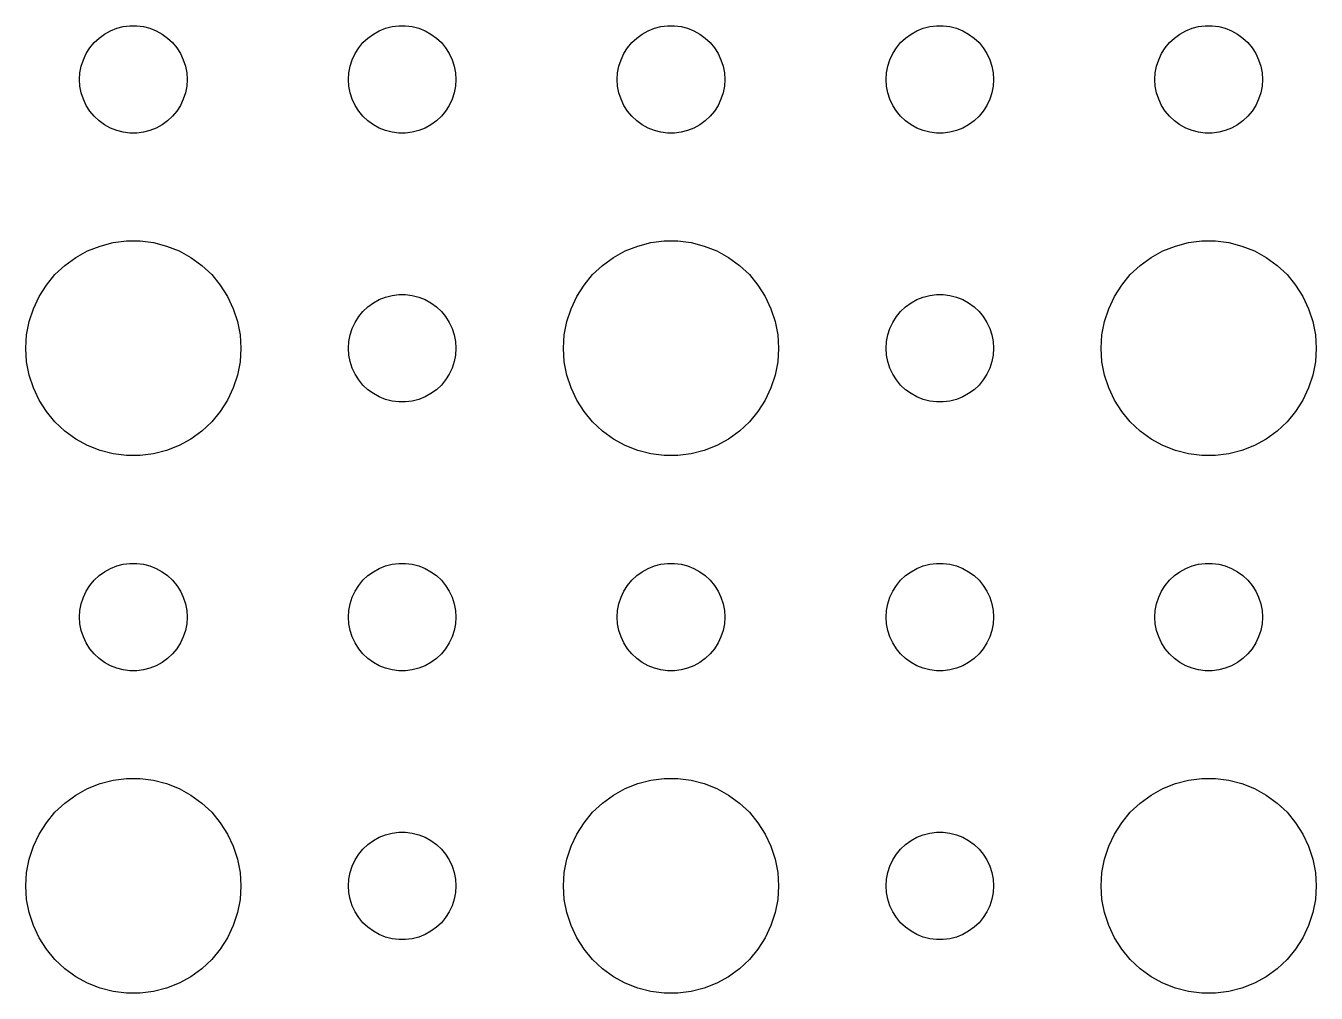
# Model space of a CAD drawing. Header units: metres. Extents: x -134 to 134, y 176 to 394.
# Drawn here: x -70.5 to -34.5, y 339.01 to 366 of the extents above; entities that cross this region are included whole.
import ezdxf

# ---------------------------------------------------------------- set-up
doc = ezdxf.new("R2010")
doc.units = ezdxf.units.M

msp = doc.modelspace()

# ---------------------------------------------------------------- linework, layer by layer
for p, q in [((-68.4561, 365.656), (-68.3037, 365.766)), ((-68.3037, 365.766), (-68.1387, 365.857)), ((-68.1387, 365.857), (-67.9635, 365.927)), ((-67.9635, 365.927), (-67.7811, 365.973)), ((-67.7811, 365.973), (-67.5942, 365.997)), ((-67.5942, 365.997), (-67.4058, 365.997)), ((-67.4058, 365.997), (-67.2189, 365.973)), ((-67.2189, 365.973), (-67.0365, 365.927)), ((-67.0365, 365.927), (-66.8613, 365.857)), ((-66.8613, 365.857), (-66.6963, 365.766)), ((-66.6963, 365.766), (-66.5439, 365.656)), ((-60.9561, 365.656), (-60.8037, 365.766)), ((-60.8037, 365.766), (-60.6387, 365.857)), ((-60.6387, 365.857), (-60.4635, 365.927)), ((-60.4635, 365.927), (-60.2811, 365.973)), ((-60.2811, 365.973), (-60.0942, 365.997)), ((-60.0942, 365.997), (-59.9058, 365.997)), ((-59.9058, 365.997), (-59.7189, 365.973)), ((-59.7189, 365.973), (-59.5365, 365.927)), ((-59.5365, 365.927), (-59.3613, 365.857)), ((-59.3613, 365.857), (-59.1963, 365.766)), ((-59.1963, 365.766), (-59.0439, 365.656)), ((-53.4561, 365.656), (-53.3037, 365.766)), ((-53.3037, 365.766), (-53.1387, 365.857)), ((-53.1387, 365.857), (-52.9635, 365.927)), ((-52.9635, 365.927), (-52.7811, 365.973)), ((-52.7811, 365.973), (-52.5942, 365.997)), ((-52.5942, 365.997), (-52.4058, 365.997)), ((-52.4058, 365.997), (-52.2189, 365.973)), ((-52.2189, 365.973), (-52.0365, 365.927)), ((-52.0365, 365.927), (-51.8613, 365.857)), ((-51.8613, 365.857), (-51.6963, 365.766)), ((-51.6963, 365.766), (-51.5439, 365.656)), ((-45.9561, 365.656), (-45.8037, 365.766)), ((-45.8037, 365.766), (-45.6387, 365.857)), ((-45.6387, 365.857), (-45.4635, 365.927)), ((-45.4635, 365.927), (-45.2811, 365.973)), ((-45.2811, 365.973), (-45.0942, 365.997)), ((-45.0942, 365.997), (-44.9058, 365.997)), ((-44.9058, 365.997), (-44.7189, 365.973)), ((-44.7189, 365.973), (-44.5365, 365.927)), ((-44.5365, 365.927), (-44.3613, 365.857)), ((-44.3613, 365.857), (-44.1963, 365.766)), ((-44.1963, 365.766), (-44.0439, 365.656)), ((-38.4561, 365.656), (-38.3037, 365.766)), ((-38.3037, 365.766), (-38.1387, 365.857)), ((-38.1387, 365.857), (-37.9635, 365.927)), ((-37.9635, 365.927), (-37.7811, 365.973)), ((-37.7811, 365.973), (-37.5942, 365.997)), ((-37.5942, 365.997), (-37.4058, 365.997)), ((-37.4058, 365.997), (-37.2189, 365.973)), ((-37.2189, 365.973), (-37.0365, 365.927)), ((-37.0365, 365.927), (-36.8613, 365.857)), ((-36.8613, 365.857), (-36.6963, 365.766)), ((-36.6963, 365.766), (-36.5439, 365.656)), ((-68.7135, 365.382), (-68.5934, 365.527)), ((-68.5934, 365.527), (-68.4561, 365.656)), ((-66.5439, 365.656), (-66.4065, 365.527)), ((-66.4065, 365.527), (-66.2865, 365.382)), ((-61.2135, 365.382), (-61.0934, 365.527)), ((-61.0934, 365.527), (-60.9561, 365.656)), ((-59.0439, 365.656), (-58.9065, 365.527)), ((-58.9065, 365.527), (-58.7865, 365.382)), ((-53.7135, 365.382), (-53.5934, 365.527)), ((-53.5934, 365.527), (-53.4561, 365.656)), ((-51.5439, 365.656), (-51.4065, 365.527)), ((-51.4065, 365.527), (-51.2865, 365.382)), ((-46.2135, 365.382), (-46.0934, 365.527)), ((-46.0934, 365.527), (-45.9561, 365.656)), ((-44.0439, 365.656), (-43.9065, 365.527)), ((-43.9065, 365.527), (-43.7865, 365.382)), ((-38.7135, 365.382), (-38.5934, 365.527)), ((-38.5934, 365.527), (-38.4561, 365.656)), ((-36.5439, 365.656), (-36.4065, 365.527)), ((-36.4065, 365.527), (-36.2865, 365.382)), ((-68.9529, 364.873), (-68.8947, 365.052)), ((-68.8947, 365.052), (-68.8145, 365.223)), ((-68.8145, 365.223), (-68.7135, 365.382)), ((-66.2865, 365.382), (-66.1855, 365.223)), ((-66.1855, 365.223), (-66.1053, 365.052)), ((-66.1053, 365.052), (-66.0471, 364.873)), ((-61.4529, 364.873), (-61.3947, 365.052)), ((-61.3947, 365.052), (-61.3145, 365.223)), ((-61.3145, 365.223), (-61.2135, 365.382)), ((-58.7865, 365.382), (-58.6855, 365.223)), ((-58.6855, 365.223), (-58.6053, 365.052)), ((-58.6053, 365.052), (-58.5471, 364.873)), ((-53.9529, 364.873), (-53.8947, 365.052)), ((-53.8947, 365.052), (-53.8145, 365.223)), ((-53.8145, 365.223), (-53.7135, 365.382)), ((-51.2865, 365.382), (-51.1855, 365.223)), ((-51.1855, 365.223), (-51.1053, 365.052)), ((-51.1053, 365.052), (-51.0471, 364.873)), ((-46.4529, 364.873), (-46.3947, 365.052)), ((-46.3947, 365.052), (-46.3145, 365.223)), ((-46.3145, 365.223), (-46.2135, 365.382)), ((-43.7865, 365.382), (-43.6855, 365.223)), ((-43.6855, 365.223), (-43.6053, 365.052)), ((-43.6053, 365.052), (-43.5471, 364.873)), ((-38.9529, 364.873), (-38.8947, 365.052)), ((-38.8947, 365.052), (-38.8145, 365.223)), ((-38.8145, 365.223), (-38.7135, 365.382)), ((-36.2865, 365.382), (-36.1855, 365.223)), ((-36.1855, 365.223), (-36.1053, 365.052)), ((-36.1053, 365.052), (-36.0471, 364.873)), ((-69, 364.5), (-68.9882, 364.688)), ((-68.9882, 364.688), (-68.9529, 364.873)), ((-66.0471, 364.873), (-66.0118, 364.688)), ((-66.0118, 364.688), (-66, 364.5)), ((-61.5, 364.5), (-61.4882, 364.688)), ((-61.4882, 364.688), (-61.4529, 364.873)), ((-58.5471, 364.873), (-58.5118, 364.688)), ((-58.5118, 364.688), (-58.5, 364.5)), ((-54, 364.5), (-53.9882, 364.688)), ((-53.9882, 364.688), (-53.9529, 364.873)), ((-51.0471, 364.873), (-51.0118, 364.688)), ((-51.0118, 364.688), (-51, 364.5)), ((-46.5, 364.5), (-46.4882, 364.688)), ((-46.4882, 364.688), (-46.4529, 364.873)), ((-43.5471, 364.873), (-43.5118, 364.688)), ((-43.5118, 364.688), (-43.5, 364.5)), ((-39, 364.5), (-38.9882, 364.688)), ((-38.9882, 364.688), (-38.9529, 364.873)), ((-36.0471, 364.873), (-36.0118, 364.688)), ((-36.0118, 364.688), (-36, 364.5)), ((-68.9882, 364.312), (-69, 364.5)), ((-66, 364.5), (-66.0118, 364.312)), ((-61.4882, 364.312), (-61.5, 364.5)), ((-58.5, 364.5), (-58.5118, 364.312)), ((-53.9882, 364.312), (-54, 364.5)), ((-51, 364.5), (-51.0118, 364.312)), ((-46.4882, 364.312), (-46.5, 364.5)), ((-43.5, 364.5), (-43.5118, 364.312)), ((-38.9882, 364.312), (-39, 364.5)), ((-36, 364.5), (-36.0118, 364.312)), ((-68.9529, 364.127), (-68.9882, 364.312)), ((-68.8947, 363.948), (-68.9529, 364.127)), ((-66.0471, 364.127), (-66.1053, 363.948)), ((-66.0118, 364.312), (-66.0471, 364.127)), ((-61.4529, 364.127), (-61.4882, 364.312)), ((-61.3947, 363.948), (-61.4529, 364.127)), ((-58.5471, 364.127), (-58.6053, 363.948)), ((-58.5118, 364.312), (-58.5471, 364.127)), ((-53.9529, 364.127), (-53.9882, 364.312)), ((-53.8947, 363.948), (-53.9529, 364.127)), ((-51.0471, 364.127), (-51.1053, 363.948)), ((-51.0118, 364.312), (-51.0471, 364.127)), ((-46.4529, 364.127), (-46.4882, 364.312)), ((-46.3947, 363.948), (-46.4529, 364.127)), ((-43.5471, 364.127), (-43.6053, 363.948)), ((-43.5118, 364.312), (-43.5471, 364.127)), ((-38.9529, 364.127), (-38.9882, 364.312)), ((-38.8947, 363.948), (-38.9529, 364.127)), ((-36.0471, 364.127), (-36.1053, 363.948)), ((-36.0118, 364.312), (-36.0471, 364.127)), ((-68.8145, 363.777), (-68.8947, 363.948)), ((-68.7135, 363.618), (-68.8145, 363.777)), ((-68.5934, 363.473), (-68.7135, 363.618)), ((-66.2865, 363.618), (-66.4065, 363.473)), ((-66.1855, 363.777), (-66.2865, 363.618)), ((-66.1053, 363.948), (-66.1855, 363.777)), ((-61.3145, 363.777), (-61.3947, 363.948)), ((-61.2135, 363.618), (-61.3145, 363.777)), ((-61.0934, 363.473), (-61.2135, 363.618)), ((-58.7865, 363.618), (-58.9065, 363.473)), ((-58.6855, 363.777), (-58.7865, 363.618)), ((-58.6053, 363.948), (-58.6855, 363.777)), ((-53.8145, 363.777), (-53.8947, 363.948)), ((-53.7135, 363.618), (-53.8145, 363.777)), ((-53.5934, 363.473), (-53.7135, 363.618)), ((-51.2865, 363.618), (-51.4065, 363.473)), ((-51.1855, 363.777), (-51.2865, 363.618)), ((-51.1053, 363.948), (-51.1855, 363.777)), ((-46.3145, 363.777), (-46.3947, 363.948)), ((-46.2135, 363.618), (-46.3145, 363.777)), ((-46.0934, 363.473), (-46.2135, 363.618)), ((-43.7865, 363.618), (-43.9065, 363.473)), ((-43.6855, 363.777), (-43.7865, 363.618)), ((-43.6053, 363.948), (-43.6855, 363.777)), ((-38.8145, 363.777), (-38.8947, 363.948)), ((-38.7135, 363.618), (-38.8145, 363.777)), ((-38.5934, 363.473), (-38.7135, 363.618)), ((-36.2865, 363.618), (-36.4065, 363.473)), ((-36.1855, 363.777), (-36.2865, 363.618)), ((-36.1053, 363.948), (-36.1855, 363.777)), ((-68.4561, 363.344), (-68.5934, 363.473)), ((-68.3037, 363.234), (-68.4561, 363.344)), ((-66.5439, 363.344), (-66.6963, 363.234)), ((-66.4065, 363.473), (-66.5439, 363.344)), ((-60.9561, 363.344), (-61.0934, 363.473)), ((-60.8037, 363.234), (-60.9561, 363.344)), ((-59.0439, 363.344), (-59.1963, 363.234)), ((-58.9065, 363.473), (-59.0439, 363.344)), ((-53.4561, 363.344), (-53.5934, 363.473)), ((-53.3037, 363.234), (-53.4561, 363.344)), ((-51.5439, 363.344), (-51.6963, 363.234)), ((-51.4065, 363.473), (-51.5439, 363.344)), ((-45.9561, 363.344), (-46.0934, 363.473)), ((-45.8037, 363.234), (-45.9561, 363.344)), ((-44.0439, 363.344), (-44.1963, 363.234)), ((-43.9065, 363.473), (-44.0439, 363.344)), ((-38.4561, 363.344), (-38.5934, 363.473)), ((-38.3037, 363.234), (-38.4561, 363.344)), ((-36.5439, 363.344), (-36.6963, 363.234)), ((-36.4065, 363.473), (-36.5439, 363.344)), ((-68.1387, 363.143), (-68.3037, 363.234)), ((-67.9635, 363.073), (-68.1387, 363.143)), ((-67.7811, 363.027), (-67.9635, 363.073)), ((-67.5942, 363.003), (-67.7811, 363.027)), ((-67.4058, 363.003), (-67.5942, 363.003)), ((-67.2189, 363.027), (-67.4058, 363.003)), ((-67.0365, 363.073), (-67.2189, 363.027)), ((-66.8613, 363.143), (-67.0365, 363.073)), ((-66.6963, 363.234), (-66.8613, 363.143)), ((-60.6387, 363.143), (-60.8037, 363.234)), ((-60.4635, 363.073), (-60.6387, 363.143)), ((-60.2811, 363.027), (-60.4635, 363.073)), ((-60.0942, 363.003), (-60.2811, 363.027)), ((-59.9058, 363.003), (-60.0942, 363.003)), ((-59.7189, 363.027), (-59.9058, 363.003)), ((-59.5365, 363.073), (-59.7189, 363.027)), ((-59.3613, 363.143), (-59.5365, 363.073)), ((-59.1963, 363.234), (-59.3613, 363.143)), ((-53.1387, 363.143), (-53.3037, 363.234)), ((-52.9635, 363.073), (-53.1387, 363.143)), ((-52.7811, 363.027), (-52.9635, 363.073)), ((-52.5942, 363.003), (-52.7811, 363.027)), ((-52.4058, 363.003), (-52.5942, 363.003)), ((-52.2189, 363.027), (-52.4058, 363.003)), ((-52.0365, 363.073), (-52.2189, 363.027)), ((-51.8613, 363.143), (-52.0365, 363.073)), ((-51.6963, 363.234), (-51.8613, 363.143)), ((-45.6387, 363.143), (-45.8037, 363.234)), ((-45.4635, 363.073), (-45.6387, 363.143)), ((-45.2811, 363.027), (-45.4635, 363.073)), ((-45.0942, 363.003), (-45.2811, 363.027)), ((-44.9058, 363.003), (-45.0942, 363.003)), ((-44.7189, 363.027), (-44.9058, 363.003)), ((-44.5365, 363.073), (-44.7189, 363.027)), ((-44.3613, 363.143), (-44.5365, 363.073)), ((-44.1963, 363.234), (-44.3613, 363.143)), ((-38.1387, 363.143), (-38.3037, 363.234)), ((-37.9635, 363.073), (-38.1387, 363.143)), ((-37.7811, 363.027), (-37.9635, 363.073)), ((-37.5942, 363.003), (-37.7811, 363.027)), ((-37.4058, 363.003), (-37.5942, 363.003)), ((-37.2189, 363.027), (-37.4058, 363.003)), ((-37.0365, 363.073), (-37.2189, 363.027)), ((-36.8613, 363.143), (-37.0365, 363.073)), ((-36.6963, 363.234), (-36.8613, 363.143)), ((-69.1075, 359.533), (-68.7773, 359.714)), ((-68.7773, 359.714), (-68.427, 359.853)), ((-68.427, 359.853), (-68.0621, 359.947)), ((-68.0621, 359.947), (-67.6884, 359.994)), ((-67.6884, 359.994), (-67.3116, 359.994)), ((-67.3116, 359.994), (-66.9379, 359.947)), ((-66.9379, 359.947), (-66.573, 359.853)), ((-66.573, 359.853), (-66.2227, 359.714)), ((-66.2227, 359.714), (-65.8925, 359.533)), ((-54.1075, 359.533), (-53.7773, 359.714)), ((-53.7773, 359.714), (-53.427, 359.853)), ((-53.427, 359.853), (-53.0621, 359.947)), ((-53.0621, 359.947), (-52.6884, 359.994)), ((-52.6884, 359.994), (-52.3116, 359.994)), ((-52.3116, 359.994), (-51.9379, 359.947)), ((-51.9379, 359.947), (-51.5729, 359.853)), ((-51.5729, 359.853), (-51.2227, 359.714)), ((-51.2227, 359.714), (-50.8925, 359.533)), ((-39.1075, 359.533), (-38.7773, 359.714)), ((-38.7773, 359.714), (-38.427, 359.853)), ((-38.427, 359.853), (-38.0621, 359.947)), ((-38.0621, 359.947), (-37.6884, 359.994)), ((-37.6884, 359.994), (-37.3116, 359.994)), ((-37.3116, 359.994), (-36.9379, 359.947)), ((-36.9379, 359.947), (-36.5729, 359.853)), ((-36.5729, 359.853), (-36.2227, 359.714)), ((-36.2227, 359.714), (-35.8925, 359.533)), ((-69.6869, 359.054), (-69.4123, 359.312)), ((-69.4123, 359.312), (-69.1075, 359.533)), ((-65.8925, 359.533), (-65.5877, 359.312)), ((-65.5877, 359.312), (-65.3131, 359.054)), ((-54.6869, 359.054), (-54.4123, 359.312)), ((-54.4123, 359.312), (-54.1075, 359.533)), ((-50.8925, 359.533), (-50.5877, 359.312)), ((-50.5877, 359.312), (-50.3131, 359.054)), ((-39.6869, 359.054), (-39.4123, 359.312)), ((-39.4123, 359.312), (-39.1075, 359.533)), ((-35.8925, 359.533), (-35.5877, 359.312)), ((-35.5877, 359.312), (-35.3131, 359.054)), ((-69.927, 358.763), (-69.6869, 359.054)), ((-65.3131, 359.054), (-65.073, 358.763)), ((-54.927, 358.763), (-54.6869, 359.054)), ((-50.3131, 359.054), (-50.0729, 358.763)), ((-39.927, 358.763), (-39.6869, 359.054)), ((-35.3131, 359.054), (-35.0729, 358.763)), ((-70.1289, 358.445), (-69.927, 358.763)), ((-65.073, 358.763), (-64.8711, 358.445)), ((-55.1289, 358.445), (-54.927, 358.763)), ((-50.0729, 358.763), (-49.8711, 358.445)), ((-40.1289, 358.445), (-39.927, 358.763)), ((-35.0729, 358.763), (-34.8711, 358.445)), ((-70.2893, 358.104), (-70.1289, 358.445)), ((-64.8711, 358.445), (-64.7107, 358.104)), ((-60.9561, 358.156), (-60.8037, 358.266)), ((-60.8037, 358.266), (-60.6387, 358.357)), ((-60.6387, 358.357), (-60.4635, 358.427)), ((-60.4635, 358.427), (-60.2811, 358.473)), ((-60.2811, 358.473), (-60.0942, 358.497)), ((-60.0942, 358.497), (-59.9058, 358.497)), ((-59.9058, 358.497), (-59.7189, 358.473)), ((-59.7189, 358.473), (-59.5365, 358.427)), ((-59.5365, 358.427), (-59.3613, 358.357)), ((-59.3613, 358.357), (-59.1963, 358.266)), ((-59.1963, 358.266), (-59.0439, 358.156)), ((-55.2893, 358.104), (-55.1289, 358.445)), ((-49.8711, 358.445), (-49.7107, 358.104)), ((-45.9561, 358.156), (-45.8037, 358.266)), ((-45.8037, 358.266), (-45.6387, 358.357)), ((-45.6387, 358.357), (-45.4635, 358.427)), ((-45.4635, 358.427), (-45.2811, 358.473)), ((-45.2811, 358.473), (-45.0942, 358.497)), ((-45.0942, 358.497), (-44.9058, 358.497)), ((-44.9058, 358.497), (-44.7189, 358.473)), ((-44.7189, 358.473), (-44.5365, 358.427)), ((-44.5365, 358.427), (-44.3613, 358.357)), ((-44.3613, 358.357), (-44.1963, 358.266)), ((-44.1963, 358.266), (-44.0439, 358.156)), ((-40.2893, 358.104), (-40.1289, 358.445)), ((-34.8711, 358.445), (-34.7107, 358.104)), ((-70.4057, 357.746), (-70.2893, 358.104)), ((-64.7107, 358.104), (-64.5943, 357.746)), ((-61.3145, 357.723), (-61.2135, 357.882)), ((-61.2135, 357.882), (-61.0934, 358.027)), ((-61.0934, 358.027), (-60.9561, 358.156)), ((-59.0439, 358.156), (-58.9065, 358.027)), ((-58.9065, 358.027), (-58.7865, 357.882)), ((-58.7865, 357.882), (-58.6855, 357.723)), ((-55.4057, 357.746), (-55.2893, 358.104)), ((-49.7107, 358.104), (-49.5942, 357.746)), ((-46.3145, 357.723), (-46.2135, 357.882)), ((-46.2135, 357.882), (-46.0934, 358.027)), ((-46.0934, 358.027), (-45.9561, 358.156)), ((-44.0439, 358.156), (-43.9065, 358.027)), ((-43.9065, 358.027), (-43.7865, 357.882)), ((-43.7865, 357.882), (-43.6855, 357.723)), ((-40.4057, 357.746), (-40.2893, 358.104)), ((-34.7107, 358.104), (-34.5942, 357.746)), ((-70.4763, 357.376), (-70.4057, 357.746)), ((-64.5943, 357.746), (-64.5237, 357.376)), ((-61.4529, 357.373), (-61.3947, 357.552)), ((-61.3947, 357.552), (-61.3145, 357.723)), ((-58.6855, 357.723), (-58.6053, 357.552)), ((-58.6053, 357.552), (-58.5471, 357.373)), ((-55.4763, 357.376), (-55.4057, 357.746)), ((-49.5942, 357.746), (-49.5237, 357.376)), ((-46.4529, 357.373), (-46.3947, 357.552)), ((-46.3947, 357.552), (-46.3145, 357.723)), ((-43.6855, 357.723), (-43.6053, 357.552)), ((-43.6053, 357.552), (-43.5471, 357.373)), ((-40.4763, 357.376), (-40.4057, 357.746)), ((-34.5942, 357.746), (-34.5237, 357.376)), ((-70.5, 357), (-70.4763, 357.376)), ((-64.5237, 357.376), (-64.5, 357)), ((-61.5, 357), (-61.4882, 357.188)), ((-61.4882, 357.188), (-61.4529, 357.373)), ((-58.5471, 357.373), (-58.5118, 357.188)), ((-58.5118, 357.188), (-58.5, 357)), ((-55.5, 357), (-55.4763, 357.376)), ((-49.5237, 357.376), (-49.5, 357)), ((-46.5, 357), (-46.4882, 357.188)), ((-46.4882, 357.188), (-46.4529, 357.373)), ((-43.5471, 357.373), (-43.5118, 357.188)), ((-43.5118, 357.188), (-43.5, 357)), ((-40.5, 357), (-40.4763, 357.376)), ((-34.5237, 357.376), (-34.5, 357)), ((-70.4763, 356.624), (-70.5, 357)), ((-64.5, 357), (-64.5237, 356.624)), ((-61.4882, 356.812), (-61.5, 357)), ((-61.4529, 356.627), (-61.4882, 356.812)), ((-58.5118, 356.812), (-58.5471, 356.627)), ((-58.5, 357), (-58.5118, 356.812)), ((-55.4763, 356.624), (-55.5, 357)), ((-49.5, 357), (-49.5237, 356.624)), ((-46.4882, 356.812), (-46.5, 357)), ((-46.4529, 356.627), (-46.4882, 356.812)), ((-43.5118, 356.812), (-43.5471, 356.627)), ((-43.5, 357), (-43.5118, 356.812)), ((-40.4763, 356.624), (-40.5, 357)), ((-34.5, 357), (-34.5237, 356.624)), ((-70.4057, 356.254), (-70.4763, 356.624)), ((-64.5237, 356.624), (-64.5943, 356.254)), ((-61.3947, 356.448), (-61.4529, 356.627)), ((-61.3145, 356.277), (-61.3947, 356.448)), ((-58.6053, 356.448), (-58.6855, 356.277)), ((-58.5471, 356.627), (-58.6053, 356.448)), ((-55.4057, 356.254), (-55.4763, 356.624)), ((-49.5237, 356.624), (-49.5942, 356.254)), ((-46.3947, 356.448), (-46.4529, 356.627)), ((-46.3145, 356.277), (-46.3947, 356.448)), ((-43.6053, 356.448), (-43.6855, 356.277)), ((-43.5471, 356.627), (-43.6053, 356.448)), ((-40.4057, 356.254), (-40.4763, 356.624)), ((-34.5237, 356.624), (-34.5942, 356.254)), ((-70.2893, 355.896), (-70.4057, 356.254)), ((-64.5943, 356.254), (-64.7107, 355.896)), ((-61.2135, 356.118), (-61.3145, 356.277)), ((-61.0934, 355.973), (-61.2135, 356.118)), ((-58.7865, 356.118), (-58.9065, 355.973)), ((-58.6855, 356.277), (-58.7865, 356.118)), ((-55.2893, 355.896), (-55.4057, 356.254)), ((-49.5942, 356.254), (-49.7107, 355.896)), ((-46.2135, 356.118), (-46.3145, 356.277)), ((-46.0934, 355.973), (-46.2135, 356.118)), ((-43.7865, 356.118), (-43.9065, 355.973)), ((-43.6855, 356.277), (-43.7865, 356.118)), ((-40.2893, 355.896), (-40.4057, 356.254)), ((-34.5942, 356.254), (-34.7107, 355.896)), ((-70.1289, 355.555), (-70.2893, 355.896)), ((-64.7107, 355.896), (-64.8711, 355.555)), ((-60.9561, 355.844), (-61.0934, 355.973)), ((-60.8037, 355.734), (-60.9561, 355.844)), ((-60.6387, 355.643), (-60.8037, 355.734)), ((-59.1963, 355.734), (-59.3613, 355.643)), ((-59.0439, 355.844), (-59.1963, 355.734)), ((-58.9065, 355.973), (-59.0439, 355.844)), ((-55.1289, 355.555), (-55.2893, 355.896)), ((-49.7107, 355.896), (-49.8711, 355.555)), ((-45.9561, 355.844), (-46.0934, 355.973)), ((-45.8037, 355.734), (-45.9561, 355.844)), ((-45.6387, 355.643), (-45.8037, 355.734)), ((-44.1963, 355.734), (-44.3613, 355.643)), ((-44.0439, 355.844), (-44.1963, 355.734)), ((-43.9065, 355.973), (-44.0439, 355.844)), ((-40.1289, 355.555), (-40.2893, 355.896)), ((-34.7107, 355.896), (-34.8711, 355.555)), ((-69.927, 355.237), (-70.1289, 355.555)), ((-64.8711, 355.555), (-65.073, 355.237)), ((-60.4635, 355.573), (-60.6387, 355.643)), ((-60.2811, 355.527), (-60.4635, 355.573)), ((-60.0942, 355.503), (-60.2811, 355.527)), ((-59.9058, 355.503), (-60.0942, 355.503)), ((-59.7189, 355.527), (-59.9058, 355.503)), ((-59.5365, 355.573), (-59.7189, 355.527)), ((-59.3613, 355.643), (-59.5365, 355.573)), ((-54.927, 355.237), (-55.1289, 355.555)), ((-49.8711, 355.555), (-50.0729, 355.237)), ((-45.4635, 355.573), (-45.6387, 355.643)), ((-45.2811, 355.527), (-45.4635, 355.573)), ((-45.0942, 355.503), (-45.2811, 355.527)), ((-44.9058, 355.503), (-45.0942, 355.503)), ((-44.7189, 355.527), (-44.9058, 355.503)), ((-44.5365, 355.573), (-44.7189, 355.527)), ((-44.3613, 355.643), (-44.5365, 355.573)), ((-39.927, 355.237), (-40.1289, 355.555)), ((-34.8711, 355.555), (-35.0729, 355.237)), ((-69.6869, 354.946), (-69.927, 355.237)), ((-65.073, 355.237), (-65.3131, 354.946)), ((-54.6869, 354.946), (-54.927, 355.237)), ((-50.0729, 355.237), (-50.3131, 354.946)), ((-39.6869, 354.946), (-39.927, 355.237)), ((-35.0729, 355.237), (-35.3131, 354.946)), ((-69.4123, 354.688), (-69.6869, 354.946)), ((-69.1075, 354.467), (-69.4123, 354.688)), ((-65.5877, 354.688), (-65.8925, 354.467)), ((-65.3131, 354.946), (-65.5877, 354.688)), ((-54.4123, 354.688), (-54.6869, 354.946)), ((-54.1075, 354.467), (-54.4123, 354.688)), ((-50.5877, 354.688), (-50.8925, 354.467)), ((-50.3131, 354.946), (-50.5877, 354.688)), ((-39.4123, 354.688), (-39.6869, 354.946)), ((-39.1075, 354.467), (-39.4123, 354.688)), ((-35.5877, 354.688), (-35.8925, 354.467)), ((-35.3131, 354.946), (-35.5877, 354.688)), ((-68.7773, 354.286), (-69.1075, 354.467)), ((-68.427, 354.147), (-68.7773, 354.286)), ((-66.2227, 354.286), (-66.573, 354.147)), ((-65.8925, 354.467), (-66.2227, 354.286)), ((-53.7773, 354.286), (-54.1075, 354.467)), ((-53.427, 354.147), (-53.7773, 354.286)), ((-51.2227, 354.286), (-51.5729, 354.147)), ((-50.8925, 354.467), (-51.2227, 354.286)), ((-38.7773, 354.286), (-39.1075, 354.467)), ((-38.427, 354.147), (-38.7773, 354.286)), ((-36.2227, 354.286), (-36.5729, 354.147)), ((-35.8925, 354.467), (-36.2227, 354.286)), ((-68.0621, 354.053), (-68.427, 354.147)), ((-67.6884, 354.006), (-68.0621, 354.053)), ((-67.3116, 354.006), (-67.6884, 354.006)), ((-66.9379, 354.053), (-67.3116, 354.006)), ((-66.573, 354.147), (-66.9379, 354.053)), ((-53.0621, 354.053), (-53.427, 354.147)), ((-52.6884, 354.006), (-53.0621, 354.053)), ((-52.3116, 354.006), (-52.6884, 354.006)), ((-51.9379, 354.053), (-52.3116, 354.006)), ((-51.5729, 354.147), (-51.9379, 354.053)), ((-38.0621, 354.053), (-38.427, 354.147)), ((-37.6884, 354.006), (-38.0621, 354.053)), ((-37.3116, 354.006), (-37.6884, 354.006)), ((-36.9379, 354.053), (-37.3116, 354.006)), ((-36.5729, 354.147), (-36.9379, 354.053)), ((-68.5934, 350.527), (-68.4561, 350.656)), ((-68.4561, 350.656), (-68.3037, 350.766)), ((-68.3037, 350.766), (-68.1387, 350.857)), ((-68.1387, 350.857), (-67.9635, 350.927)), ((-67.9635, 350.927), (-67.7811, 350.973)), ((-67.7811, 350.973), (-67.5942, 350.997)), ((-67.5942, 350.997), (-67.4058, 350.997)), ((-67.4058, 350.997), (-67.2189, 350.973)), ((-67.2189, 350.973), (-67.0365, 350.927)), ((-67.0365, 350.927), (-66.8613, 350.857)), ((-66.8613, 350.857), (-66.6963, 350.766)), ((-66.6963, 350.766), (-66.5439, 350.656)), ((-66.5439, 350.656), (-66.4065, 350.527)), ((-61.0934, 350.527), (-60.9561, 350.656)), ((-60.9561, 350.656), (-60.8037, 350.766)), ((-60.8037, 350.766), (-60.6387, 350.857)), ((-60.6387, 350.857), (-60.4635, 350.927)), ((-60.4635, 350.927), (-60.2811, 350.973)), ((-60.2811, 350.973), (-60.0942, 350.997)), ((-60.0942, 350.997), (-59.9058, 350.997)), ((-59.9058, 350.997), (-59.7189, 350.973)), ((-59.7189, 350.973), (-59.5365, 350.927)), ((-59.5365, 350.927), (-59.3613, 350.857)), ((-59.3613, 350.857), (-59.1963, 350.766)), ((-59.1963, 350.766), (-59.0439, 350.656)), ((-59.0439, 350.656), (-58.9065, 350.527)), ((-53.5934, 350.527), (-53.4561, 350.656)), ((-53.4561, 350.656), (-53.3037, 350.766)), ((-53.3037, 350.766), (-53.1387, 350.857)), ((-53.1387, 350.857), (-52.9635, 350.927)), ((-52.9635, 350.927), (-52.7811, 350.973)), ((-52.7811, 350.973), (-52.5942, 350.997)), ((-52.5942, 350.997), (-52.4058, 350.997)), ((-52.4058, 350.997), (-52.2189, 350.973)), ((-52.2189, 350.973), (-52.0365, 350.927)), ((-52.0365, 350.927), (-51.8613, 350.857)), ((-51.8613, 350.857), (-51.6963, 350.766)), ((-51.6963, 350.766), (-51.5439, 350.656)), ((-51.5439, 350.656), (-51.4065, 350.527)), ((-46.0934, 350.527), (-45.9561, 350.656)), ((-45.9561, 350.656), (-45.8037, 350.766)), ((-45.8037, 350.766), (-45.6387, 350.857)), ((-45.6387, 350.857), (-45.4635, 350.927)), ((-45.4635, 350.927), (-45.2811, 350.973)), ((-45.2811, 350.973), (-45.0942, 350.997)), ((-45.0942, 350.997), (-44.9058, 350.997)), ((-44.9058, 350.997), (-44.7189, 350.973)), ((-44.7189, 350.973), (-44.5365, 350.927)), ((-44.5365, 350.927), (-44.3613, 350.857)), ((-44.3613, 350.857), (-44.1963, 350.766)), ((-44.1963, 350.766), (-44.0439, 350.656)), ((-44.0439, 350.656), (-43.9065, 350.527)), ((-38.5934, 350.527), (-38.4561, 350.656)), ((-38.4561, 350.656), (-38.3037, 350.766)), ((-38.3037, 350.766), (-38.1387, 350.857)), ((-38.1387, 350.857), (-37.9635, 350.927)), ((-37.9635, 350.927), (-37.7811, 350.973)), ((-37.7811, 350.973), (-37.5942, 350.997)), ((-37.5942, 350.997), (-37.4058, 350.997)), ((-37.4058, 350.997), (-37.2189, 350.973)), ((-37.2189, 350.973), (-37.0365, 350.927)), ((-37.0365, 350.927), (-36.8613, 350.857)), ((-36.8613, 350.857), (-36.6963, 350.766)), ((-36.6963, 350.766), (-36.5439, 350.656)), ((-36.5439, 350.656), (-36.4065, 350.527)), ((-68.8145, 350.223), (-68.7135, 350.382)), ((-68.7135, 350.382), (-68.5934, 350.527)), ((-66.4065, 350.527), (-66.2865, 350.382)), ((-66.2865, 350.382), (-66.1855, 350.223)), ((-61.3145, 350.223), (-61.2135, 350.382)), ((-61.2135, 350.382), (-61.0934, 350.527)), ((-58.9065, 350.527), (-58.7865, 350.382)), ((-58.7865, 350.382), (-58.6855, 350.223)), ((-53.8145, 350.223), (-53.7135, 350.382)), ((-53.7135, 350.382), (-53.5934, 350.527)), ((-51.4065, 350.527), (-51.2865, 350.382)), ((-51.2865, 350.382), (-51.1855, 350.223)), ((-46.3145, 350.223), (-46.2135, 350.382)), ((-46.2135, 350.382), (-46.0934, 350.527)), ((-43.9065, 350.527), (-43.7865, 350.382)), ((-43.7865, 350.382), (-43.6855, 350.223)), ((-38.8145, 350.223), (-38.7135, 350.382)), ((-38.7135, 350.382), (-38.5934, 350.527)), ((-36.4065, 350.527), (-36.2865, 350.382)), ((-36.2865, 350.382), (-36.1855, 350.223)), ((-68.9529, 349.873), (-68.8947, 350.052)), ((-68.8947, 350.052), (-68.8145, 350.223)), ((-66.1855, 350.223), (-66.1053, 350.052)), ((-66.1053, 350.052), (-66.0471, 349.873)), ((-61.4529, 349.873), (-61.3947, 350.052)), ((-61.3947, 350.052), (-61.3145, 350.223)), ((-58.6855, 350.223), (-58.6053, 350.052)), ((-58.6053, 350.052), (-58.5471, 349.873)), ((-53.9529, 349.873), (-53.8947, 350.052)), ((-53.8947, 350.052), (-53.8145, 350.223)), ((-51.1855, 350.223), (-51.1053, 350.052)), ((-51.1053, 350.052), (-51.0471, 349.873)), ((-46.4529, 349.873), (-46.3947, 350.052)), ((-46.3947, 350.052), (-46.3145, 350.223)), ((-43.6855, 350.223), (-43.6053, 350.052)), ((-43.6053, 350.052), (-43.5471, 349.873)), ((-38.9529, 349.873), (-38.8947, 350.052)), ((-38.8947, 350.052), (-38.8145, 350.223)), ((-36.1855, 350.223), (-36.1053, 350.052)), ((-36.1053, 350.052), (-36.0471, 349.873)), ((-69, 349.5), (-68.9882, 349.688)), ((-68.9882, 349.688), (-68.9529, 349.873)), ((-66.0471, 349.873), (-66.0118, 349.688)), ((-66.0118, 349.688), (-66, 349.5)), ((-61.5, 349.5), (-61.4882, 349.688)), ((-61.4882, 349.688), (-61.4529, 349.873)), ((-58.5471, 349.873), (-58.5118, 349.688)), ((-58.5118, 349.688), (-58.5, 349.5)), ((-54, 349.5), (-53.9882, 349.688)), ((-53.9882, 349.688), (-53.9529, 349.873)), ((-51.0471, 349.873), (-51.0118, 349.688)), ((-51.0118, 349.688), (-51, 349.5)), ((-46.5, 349.5), (-46.4882, 349.688)), ((-46.4882, 349.688), (-46.4529, 349.873)), ((-43.5471, 349.873), (-43.5118, 349.688)), ((-43.5118, 349.688), (-43.5, 349.5)), ((-39, 349.5), (-38.9882, 349.688)), ((-38.9882, 349.688), (-38.9529, 349.873)), ((-36.0471, 349.873), (-36.0118, 349.688)), ((-36.0118, 349.688), (-36, 349.5)), ((-68.9882, 349.312), (-69, 349.5)), ((-68.9529, 349.127), (-68.9882, 349.312)), ((-66.0118, 349.312), (-66.0471, 349.127)), ((-66, 349.5), (-66.0118, 349.312)), ((-61.4882, 349.312), (-61.5, 349.5)), ((-61.4529, 349.127), (-61.4882, 349.312)), ((-58.5118, 349.312), (-58.5471, 349.127)), ((-58.5, 349.5), (-58.5118, 349.312)), ((-53.9882, 349.312), (-54, 349.5)), ((-53.9529, 349.127), (-53.9882, 349.312)), ((-51.0118, 349.312), (-51.0471, 349.127)), ((-51, 349.5), (-51.0118, 349.312)), ((-46.4882, 349.312), (-46.5, 349.5)), ((-46.4529, 349.127), (-46.4882, 349.312)), ((-43.5118, 349.312), (-43.5471, 349.127)), ((-43.5, 349.5), (-43.5118, 349.312)), ((-38.9882, 349.312), (-39, 349.5)), ((-38.9529, 349.127), (-38.9882, 349.312)), ((-36.0118, 349.312), (-36.0471, 349.127)), ((-36, 349.5), (-36.0118, 349.312)), ((-68.8947, 348.948), (-68.9529, 349.127)), ((-68.8145, 348.777), (-68.8947, 348.948)), ((-66.1053, 348.948), (-66.1855, 348.777)), ((-66.0471, 349.127), (-66.1053, 348.948)), ((-61.3947, 348.948), (-61.4529, 349.127)), ((-61.3145, 348.777), (-61.3947, 348.948)), ((-58.6053, 348.948), (-58.6855, 348.777)), ((-58.5471, 349.127), (-58.6053, 348.948)), ((-53.8947, 348.948), (-53.9529, 349.127)), ((-53.8145, 348.777), (-53.8947, 348.948)), ((-51.1053, 348.948), (-51.1855, 348.777)), ((-51.0471, 349.127), (-51.1053, 348.948)), ((-46.3947, 348.948), (-46.4529, 349.127)), ((-46.3145, 348.777), (-46.3947, 348.948)), ((-43.6053, 348.948), (-43.6855, 348.777)), ((-43.5471, 349.127), (-43.6053, 348.948)), ((-38.8947, 348.948), (-38.9529, 349.127)), ((-38.8145, 348.777), (-38.8947, 348.948)), ((-36.1053, 348.948), (-36.1855, 348.777)), ((-36.0471, 349.127), (-36.1053, 348.948)), ((-68.7135, 348.618), (-68.8145, 348.777)), ((-68.5934, 348.473), (-68.7135, 348.618)), ((-66.2865, 348.618), (-66.4065, 348.473)), ((-66.1855, 348.777), (-66.2865, 348.618)), ((-61.2135, 348.618), (-61.3145, 348.777)), ((-61.0934, 348.473), (-61.2135, 348.618)), ((-58.7865, 348.618), (-58.9065, 348.473)), ((-58.6855, 348.777), (-58.7865, 348.618)), ((-53.7135, 348.618), (-53.8145, 348.777)), ((-53.5934, 348.473), (-53.7135, 348.618)), ((-51.2865, 348.618), (-51.4065, 348.473)), ((-51.1855, 348.777), (-51.2865, 348.618)), ((-46.2135, 348.618), (-46.3145, 348.777)), ((-46.0934, 348.473), (-46.2135, 348.618)), ((-43.7865, 348.618), (-43.9065, 348.473)), ((-43.6855, 348.777), (-43.7865, 348.618)), ((-38.7135, 348.618), (-38.8145, 348.777)), ((-38.5934, 348.473), (-38.7135, 348.618)), ((-36.2865, 348.618), (-36.4065, 348.473)), ((-36.1855, 348.777), (-36.2865, 348.618)), ((-68.4561, 348.344), (-68.5934, 348.473)), ((-68.3037, 348.234), (-68.4561, 348.344)), ((-68.1387, 348.143), (-68.3037, 348.234)), ((-67.9635, 348.073), (-68.1387, 348.143)), ((-66.8613, 348.143), (-67.0365, 348.073)), ((-66.6963, 348.234), (-66.8613, 348.143)), ((-66.5439, 348.344), (-66.6963, 348.234)), ((-66.4065, 348.473), (-66.5439, 348.344)), ((-60.9561, 348.344), (-61.0934, 348.473)), ((-60.8037, 348.234), (-60.9561, 348.344)), ((-60.6387, 348.143), (-60.8037, 348.234)), ((-60.4635, 348.073), (-60.6387, 348.143)), ((-59.3613, 348.143), (-59.5365, 348.073)), ((-59.1963, 348.234), (-59.3613, 348.143)), ((-59.0439, 348.344), (-59.1963, 348.234)), ((-58.9065, 348.473), (-59.0439, 348.344)), ((-53.4561, 348.344), (-53.5934, 348.473)), ((-53.3037, 348.234), (-53.4561, 348.344)), ((-53.1387, 348.143), (-53.3037, 348.234)), ((-52.9635, 348.073), (-53.1387, 348.143)), ((-51.8613, 348.143), (-52.0365, 348.073)), ((-51.6963, 348.234), (-51.8613, 348.143)), ((-51.5439, 348.344), (-51.6963, 348.234)), ((-51.4065, 348.473), (-51.5439, 348.344)), ((-45.9561, 348.344), (-46.0934, 348.473)), ((-45.8037, 348.234), (-45.9561, 348.344)), ((-45.6387, 348.143), (-45.8037, 348.234)), ((-45.4635, 348.073), (-45.6387, 348.143)), ((-44.3613, 348.143), (-44.5365, 348.073)), ((-44.1963, 348.234), (-44.3613, 348.143)), ((-44.0439, 348.344), (-44.1963, 348.234)), ((-43.9065, 348.473), (-44.0439, 348.344)), ((-38.4561, 348.344), (-38.5934, 348.473)), ((-38.3037, 348.234), (-38.4561, 348.344)), ((-38.1387, 348.143), (-38.3037, 348.234)), ((-37.9635, 348.073), (-38.1387, 348.143)), ((-36.8613, 348.143), (-37.0365, 348.073)), ((-36.6963, 348.234), (-36.8613, 348.143)), ((-36.5439, 348.344), (-36.6963, 348.234)), ((-36.4065, 348.473), (-36.5439, 348.344)), ((-67.7811, 348.027), (-67.9635, 348.073)), ((-67.5942, 348.003), (-67.7811, 348.027)), ((-67.4058, 348.003), (-67.5942, 348.003)), ((-67.2189, 348.027), (-67.4058, 348.003)), ((-67.0365, 348.073), (-67.2189, 348.027)), ((-60.2811, 348.027), (-60.4635, 348.073)), ((-60.0942, 348.003), (-60.2811, 348.027)), ((-59.9058, 348.003), (-60.0942, 348.003)), ((-59.7189, 348.027), (-59.9058, 348.003)), ((-59.5365, 348.073), (-59.7189, 348.027)), ((-52.7811, 348.027), (-52.9635, 348.073)), ((-52.5942, 348.003), (-52.7811, 348.027)), ((-52.4058, 348.003), (-52.5942, 348.003)), ((-52.2189, 348.027), (-52.4058, 348.003)), ((-52.0365, 348.073), (-52.2189, 348.027)), ((-45.2811, 348.027), (-45.4635, 348.073)), ((-45.0942, 348.003), (-45.2811, 348.027)), ((-44.9058, 348.003), (-45.0942, 348.003)), ((-44.7189, 348.027), (-44.9058, 348.003)), ((-44.5365, 348.073), (-44.7189, 348.027)), ((-37.7811, 348.027), (-37.9635, 348.073)), ((-37.5942, 348.003), (-37.7811, 348.027)), ((-37.4058, 348.003), (-37.5942, 348.003)), ((-37.2189, 348.027), (-37.4058, 348.003)), ((-37.0365, 348.073), (-37.2189, 348.027)), ((-68.427, 344.853), (-68.0621, 344.947)), ((-68.0621, 344.947), (-67.6884, 344.994)), ((-67.6884, 344.994), (-67.3116, 344.994)), ((-67.3116, 344.994), (-66.9379, 344.947)), ((-66.9379, 344.947), (-66.573, 344.853)), ((-53.427, 344.853), (-53.0621, 344.947)), ((-53.0621, 344.947), (-52.6884, 344.994)), ((-52.6884, 344.994), (-52.3116, 344.994)), ((-52.3116, 344.994), (-51.9379, 344.947)), ((-51.9379, 344.947), (-51.5729, 344.853)), ((-38.427, 344.853), (-38.0621, 344.947)), ((-38.0621, 344.947), (-37.6884, 344.994)), ((-37.6884, 344.994), (-37.3116, 344.994)), ((-37.3116, 344.994), (-36.9379, 344.947)), ((-36.9379, 344.947), (-36.5729, 344.853)), ((-69.4123, 344.312), (-69.1075, 344.533)), ((-69.1075, 344.533), (-68.7773, 344.714)), ((-68.7773, 344.714), (-68.427, 344.853)), ((-66.573, 344.853), (-66.2227, 344.714)), ((-66.2227, 344.714), (-65.8925, 344.533)), ((-65.8925, 344.533), (-65.5877, 344.312)), ((-54.4123, 344.312), (-54.1075, 344.533)), ((-54.1075, 344.533), (-53.7773, 344.714)), ((-53.7773, 344.714), (-53.427, 344.853)), ((-51.5729, 344.853), (-51.2227, 344.714)), ((-51.2227, 344.714), (-50.8925, 344.533)), ((-50.8925, 344.533), (-50.5877, 344.312)), ((-39.4123, 344.312), (-39.1075, 344.533)), ((-39.1075, 344.533), (-38.7773, 344.714)), ((-38.7773, 344.714), (-38.427, 344.853)), ((-36.5729, 344.853), (-36.2227, 344.714)), ((-36.2227, 344.714), (-35.8925, 344.533)), ((-35.8925, 344.533), (-35.5877, 344.312)), ((-69.6869, 344.054), (-69.4123, 344.312)), ((-65.5877, 344.312), (-65.3131, 344.054)), ((-54.6869, 344.054), (-54.4123, 344.312)), ((-50.5877, 344.312), (-50.3131, 344.054)), ((-39.6869, 344.054), (-39.4123, 344.312)), ((-35.5877, 344.312), (-35.3131, 344.054)), ((-69.927, 343.763), (-69.6869, 344.054)), ((-65.3131, 344.054), (-65.073, 343.763)), ((-54.927, 343.763), (-54.6869, 344.054)), ((-50.3131, 344.054), (-50.0729, 343.763)), ((-39.927, 343.763), (-39.6869, 344.054)), ((-35.3131, 344.054), (-35.0729, 343.763)), ((-70.2893, 343.104), (-70.1289, 343.445)), ((-70.1289, 343.445), (-69.927, 343.763)), ((-65.073, 343.763), (-64.8711, 343.445)), ((-64.8711, 343.445), (-64.7107, 343.104)), ((-60.4635, 343.427), (-60.2811, 343.473)), ((-60.2811, 343.473), (-60.0942, 343.497)), ((-60.0942, 343.497), (-59.9058, 343.497)), ((-59.9058, 343.497), (-59.7189, 343.473)), ((-59.7189, 343.473), (-59.5365, 343.427)), ((-55.2893, 343.104), (-55.1289, 343.445)), ((-55.1289, 343.445), (-54.927, 343.763)), ((-50.0729, 343.763), (-49.8711, 343.445)), ((-49.8711, 343.445), (-49.7107, 343.104)), ((-45.4635, 343.427), (-45.2811, 343.473)), ((-45.2811, 343.473), (-45.0942, 343.497)), ((-45.0942, 343.497), (-44.9058, 343.497)), ((-44.9058, 343.497), (-44.7189, 343.473)), ((-44.7189, 343.473), (-44.5365, 343.427)), ((-40.2893, 343.104), (-40.1289, 343.445)), ((-40.1289, 343.445), (-39.927, 343.763)), ((-35.0729, 343.763), (-34.8711, 343.445)), ((-34.8711, 343.445), (-34.7107, 343.104)), ((-70.4057, 342.746), (-70.2893, 343.104)), ((-64.7107, 343.104), (-64.5943, 342.746)), ((-61.0934, 343.027), (-60.9561, 343.156)), ((-60.9561, 343.156), (-60.8037, 343.266)), ((-60.8037, 343.266), (-60.6387, 343.357)), ((-60.6387, 343.357), (-60.4635, 343.427)), ((-59.5365, 343.427), (-59.3613, 343.357)), ((-59.3613, 343.357), (-59.1963, 343.266)), ((-59.1963, 343.266), (-59.0439, 343.156)), ((-59.0439, 343.156), (-58.9065, 343.027)), ((-55.4057, 342.746), (-55.2893, 343.104)), ((-49.7107, 343.104), (-49.5942, 342.746)), ((-46.0934, 343.027), (-45.9561, 343.156)), ((-45.9561, 343.156), (-45.8037, 343.266)), ((-45.8037, 343.266), (-45.6387, 343.357)), ((-45.6387, 343.357), (-45.4635, 343.427)), ((-44.5365, 343.427), (-44.3613, 343.357)), ((-44.3613, 343.357), (-44.1963, 343.266)), ((-44.1963, 343.266), (-44.0439, 343.156)), ((-44.0439, 343.156), (-43.9065, 343.027)), ((-40.4057, 342.746), (-40.2893, 343.104)), ((-34.7107, 343.104), (-34.5942, 342.746)), ((-70.4763, 342.376), (-70.4057, 342.746)), ((-64.5943, 342.746), (-64.5237, 342.376)), ((-61.3947, 342.552), (-61.3145, 342.723)), ((-61.3145, 342.723), (-61.2135, 342.882)), ((-61.2135, 342.882), (-61.0934, 343.027)), ((-58.9065, 343.027), (-58.7865, 342.882)), ((-58.7865, 342.882), (-58.6855, 342.723)), ((-58.6855, 342.723), (-58.6053, 342.552)), ((-55.4763, 342.376), (-55.4057, 342.746)), ((-49.5942, 342.746), (-49.5237, 342.376)), ((-46.3947, 342.552), (-46.3145, 342.723)), ((-46.3145, 342.723), (-46.2135, 342.882)), ((-46.2135, 342.882), (-46.0934, 343.027)), ((-43.9065, 343.027), (-43.7865, 342.882)), ((-43.7865, 342.882), (-43.6855, 342.723)), ((-43.6855, 342.723), (-43.6053, 342.552)), ((-40.4763, 342.376), (-40.4057, 342.746)), ((-34.5942, 342.746), (-34.5237, 342.376)), ((-70.5, 342), (-70.4763, 342.376)), ((-64.5237, 342.376), (-64.5, 342)), ((-61.4882, 342.188), (-61.4529, 342.373)), ((-61.4529, 342.373), (-61.3947, 342.552)), ((-58.6053, 342.552), (-58.5471, 342.373)), ((-58.5471, 342.373), (-58.5118, 342.188)), ((-55.5, 342), (-55.4763, 342.376)), ((-49.5237, 342.376), (-49.5, 342)), ((-46.4882, 342.188), (-46.4529, 342.373)), ((-46.4529, 342.373), (-46.3947, 342.552)), ((-43.6053, 342.552), (-43.5471, 342.373)), ((-43.5471, 342.373), (-43.5118, 342.188)), ((-40.5, 342), (-40.4763, 342.376)), ((-34.5237, 342.376), (-34.5, 342)), ((-70.4763, 341.624), (-70.5, 342)), ((-64.5, 342), (-64.5237, 341.624)), ((-61.5, 342), (-61.4882, 342.188)), ((-61.4882, 341.812), (-61.5, 342)), ((-58.5118, 342.188), (-58.5, 342)), ((-58.5, 342), (-58.5118, 341.812)), ((-55.4763, 341.624), (-55.5, 342)), ((-49.5, 342), (-49.5237, 341.624)), ((-46.5, 342), (-46.4882, 342.188)), ((-46.4882, 341.812), (-46.5, 342)), ((-43.5118, 342.188), (-43.5, 342)), ((-43.5, 342), (-43.5118, 341.812)), ((-40.4763, 341.624), (-40.5, 342)), ((-34.5, 342), (-34.5237, 341.624)), ((-61.4529, 341.627), (-61.4882, 341.812)), ((-58.5118, 341.812), (-58.5471, 341.627)), ((-46.4529, 341.627), (-46.4882, 341.812)), ((-43.5118, 341.812), (-43.5471, 341.627)), ((-70.4057, 341.254), (-70.4763, 341.624)), ((-64.5237, 341.624), (-64.5943, 341.254)), ((-61.3947, 341.448), (-61.4529, 341.627)), ((-61.3145, 341.277), (-61.3947, 341.448)), ((-58.6053, 341.448), (-58.6855, 341.277)), ((-58.5471, 341.627), (-58.6053, 341.448)), ((-55.4057, 341.254), (-55.4763, 341.624)), ((-49.5237, 341.624), (-49.5942, 341.254)), ((-46.3947, 341.448), (-46.4529, 341.627)), ((-46.3145, 341.277), (-46.3947, 341.448)), ((-43.6053, 341.448), (-43.6855, 341.277)), ((-43.5471, 341.627), (-43.6053, 341.448)), ((-40.4057, 341.254), (-40.4763, 341.624)), ((-34.5237, 341.624), (-34.5942, 341.254)), ((-70.2893, 340.896), (-70.4057, 341.254)), ((-64.5943, 341.254), (-64.7107, 340.896)), ((-61.2135, 341.118), (-61.3145, 341.277)), ((-61.0934, 340.973), (-61.2135, 341.118)), ((-60.9561, 340.844), (-61.0934, 340.973)), ((-58.9065, 340.973), (-59.0439, 340.844)), ((-58.7865, 341.118), (-58.9065, 340.973)), ((-58.6855, 341.277), (-58.7865, 341.118)), ((-55.2893, 340.896), (-55.4057, 341.254)), ((-49.5942, 341.254), (-49.7107, 340.896)), ((-46.2135, 341.118), (-46.3145, 341.277)), ((-46.0934, 340.973), (-46.2135, 341.118)), ((-45.9561, 340.844), (-46.0934, 340.973)), ((-43.9065, 340.973), (-44.0439, 340.844)), ((-43.7865, 341.118), (-43.9065, 340.973)), ((-43.6855, 341.277), (-43.7865, 341.118)), ((-40.2893, 340.896), (-40.4057, 341.254)), ((-34.5942, 341.254), (-34.7107, 340.896)), ((-70.1289, 340.555), (-70.2893, 340.896)), ((-64.7107, 340.896), (-64.8711, 340.555)), ((-60.8037, 340.734), (-60.9561, 340.844)), ((-60.6387, 340.643), (-60.8037, 340.734)), ((-60.4635, 340.573), (-60.6387, 340.643)), ((-60.2811, 340.527), (-60.4635, 340.573)), ((-59.5365, 340.573), (-59.7189, 340.527)), ((-59.3613, 340.643), (-59.5365, 340.573)), ((-59.1963, 340.734), (-59.3613, 340.643)), ((-59.0439, 340.844), (-59.1963, 340.734)), ((-55.1289, 340.555), (-55.2893, 340.896)), ((-49.7107, 340.896), (-49.8711, 340.555)), ((-45.8037, 340.734), (-45.9561, 340.844)), ((-45.6387, 340.643), (-45.8037, 340.734)), ((-45.4635, 340.573), (-45.6387, 340.643)), ((-45.2811, 340.527), (-45.4635, 340.573)), ((-44.5365, 340.573), (-44.7189, 340.527)), ((-44.3613, 340.643), (-44.5365, 340.573)), ((-44.1963, 340.734), (-44.3613, 340.643)), ((-44.0439, 340.844), (-44.1963, 340.734)), ((-40.1289, 340.555), (-40.2893, 340.896)), ((-34.7107, 340.896), (-34.8711, 340.555)), ((-69.927, 340.237), (-70.1289, 340.555)), ((-69.6869, 339.946), (-69.927, 340.237)), ((-65.073, 340.237), (-65.3131, 339.946)), ((-64.8711, 340.555), (-65.073, 340.237)), ((-60.0942, 340.503), (-60.2811, 340.527)), ((-59.9058, 340.503), (-60.0942, 340.503)), ((-59.7189, 340.527), (-59.9058, 340.503)), ((-54.927, 340.237), (-55.1289, 340.555)), ((-54.6869, 339.946), (-54.927, 340.237)), ((-50.0729, 340.237), (-50.3131, 339.946)), ((-49.8711, 340.555), (-50.0729, 340.237)), ((-45.0942, 340.503), (-45.2811, 340.527)), ((-44.9058, 340.503), (-45.0942, 340.503)), ((-44.7189, 340.527), (-44.9058, 340.503)), ((-39.927, 340.237), (-40.1289, 340.555)), ((-39.6869, 339.946), (-39.927, 340.237)), ((-35.0729, 340.237), (-35.3131, 339.946)), ((-34.8711, 340.555), (-35.0729, 340.237)), ((-69.4123, 339.688), (-69.6869, 339.946)), ((-65.3131, 339.946), (-65.5877, 339.688)), ((-54.4123, 339.688), (-54.6869, 339.946)), ((-50.3131, 339.946), (-50.5877, 339.688)), ((-39.4123, 339.688), (-39.6869, 339.946)), ((-35.3131, 339.946), (-35.5877, 339.688)), ((-69.1075, 339.467), (-69.4123, 339.688)), ((-65.5877, 339.688), (-65.8925, 339.467)), ((-54.1075, 339.467), (-54.4123, 339.688)), ((-50.5877, 339.688), (-50.8925, 339.467)), ((-39.1075, 339.467), (-39.4123, 339.688)), ((-35.5877, 339.688), (-35.8925, 339.467)), ((-68.7773, 339.286), (-69.1075, 339.467)), ((-68.427, 339.147), (-68.7773, 339.286)), ((-68.0621, 339.053), (-68.427, 339.147)), ((-66.573, 339.147), (-66.9379, 339.053)), ((-66.2227, 339.286), (-66.573, 339.147)), ((-65.8925, 339.467), (-66.2227, 339.286)), ((-53.7773, 339.286), (-54.1075, 339.467)), ((-53.427, 339.147), (-53.7773, 339.286)), ((-53.0621, 339.053), (-53.427, 339.147)), ((-51.5729, 339.147), (-51.9379, 339.053)), ((-51.2227, 339.286), (-51.5729, 339.147)), ((-50.8925, 339.467), (-51.2227, 339.286)), ((-38.7773, 339.286), (-39.1075, 339.467)), ((-38.427, 339.147), (-38.7773, 339.286)), ((-38.0621, 339.053), (-38.427, 339.147)), ((-36.5729, 339.147), (-36.9379, 339.053)), ((-36.2227, 339.286), (-36.5729, 339.147)), ((-35.8925, 339.467), (-36.2227, 339.286)), ((-67.6884, 339.006), (-68.0621, 339.053)), ((-67.3116, 339.006), (-67.6884, 339.006)), ((-66.9379, 339.053), (-67.3116, 339.006)), ((-52.6884, 339.006), (-53.0621, 339.053)), ((-52.3116, 339.006), (-52.6884, 339.006)), ((-51.9379, 339.053), (-52.3116, 339.006)), ((-37.6884, 339.006), (-38.0621, 339.053)), ((-37.3116, 339.006), (-37.6884, 339.006)), ((-36.9379, 339.053), (-37.3116, 339.006))]:
    msp.add_line(p, q)

doc.saveas('drawing.dxf')
